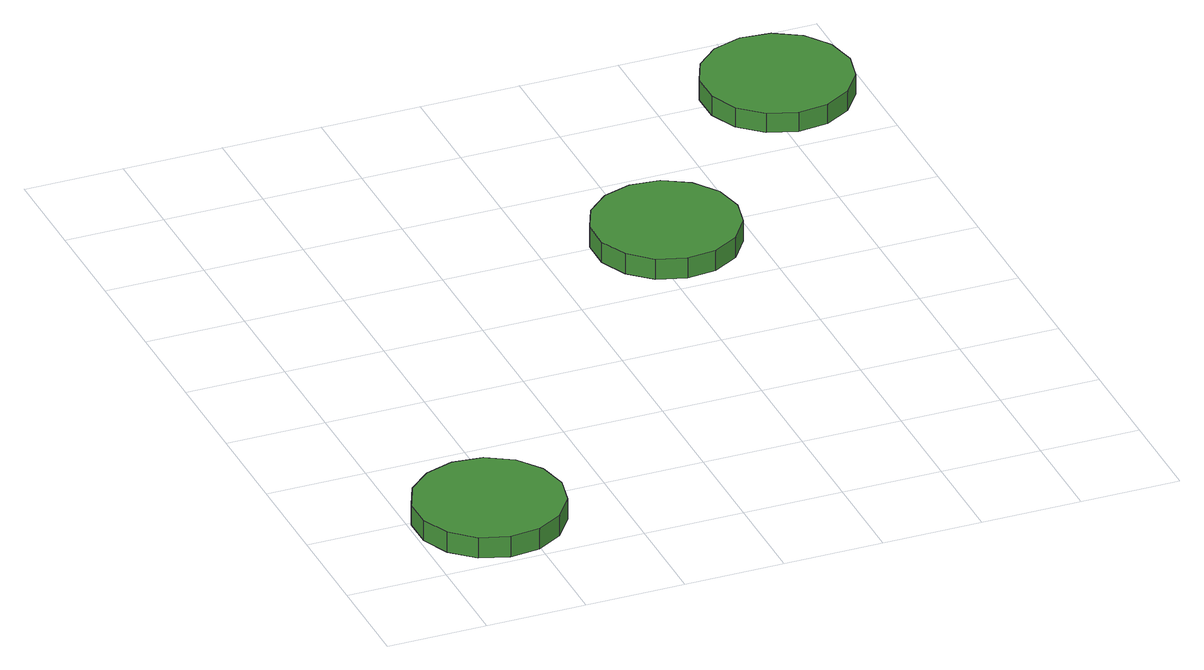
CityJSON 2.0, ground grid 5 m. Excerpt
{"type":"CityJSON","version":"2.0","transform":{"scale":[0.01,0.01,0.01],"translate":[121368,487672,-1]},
"CityObjects":{
"tree1":{"type":"SolitaryVegetationObject","attributes":{"function":"something"},"geometry":[{"type":"MultiSurface","lod":"1","boundaries":[[[0,1,2,3,4,5,6,7,8,9,10,11,12,13,14]],[[15,16,17,18,19,20,21,22,23,24,25,26,27,28,29]],[[0,29,28,1]],[[1,28,27,2]],[[2,27,26,3]],[[3,26,25,4]],[[4,25,24,5]],[[5,24,23,6]],[[6,23,22,7]],[[7,22,21,8]],[[8,21,20,9]],[[9,20,19,10]],[[10,19,18,11]],[[11,18,17,12]],[[12,17,16,13]],[[13,16,15,14]],[[14,15,29,0]]]}]},
"tree2":{"type":"SolitaryVegetationObject","attributes":{"function":"something"},"geometry":[{"type":"MultiSurface","lod":"1","boundaries":[[[30,31,32,33,34,35,36,37,38,39,40,41,42,43,44]],[[45,46,47,48,49,50,51,52,53,54,55,56,57,58,59]],[[30,59,58,31]],[[31,58,57,32]],[[32,57,56,33]],[[33,56,55,34]],[[34,55,54,35]],[[35,54,53,36]],[[36,53,52,37]],[[37,52,51,38]],[[38,51,50,39]],[[39,50,49,40]],[[40,49,48,41]],[[41,48,47,42]],[[42,47,46,43]],[[43,46,45,44]],[[44,45,59,30]]]}]},
"tree3":{"type":"SolitaryVegetationObject","attributes":{"function":"something"},"geometry":[{"type":"MultiSurface","lod":"1","boundaries":[[[60,61,62,63,64,65,66,67,68,69,70,71,72,73,74]],[[75,76,77,78,79,80,81,82,83,84,85,86,87,88,89]],[[60,89,88,61]],[[61,88,87,62]],[[62,87,86,63]],[[63,86,85,64]],[[64,85,84,65]],[[65,84,83,66]],[[66,83,82,67]],[[67,82,81,68]],[[68,81,80,69]],[[69,80,79,70]],[[70,79,78,71]],[[71,78,77,72]],[[72,77,76,73]],[[73,76,75,74]],[[74,75,89,60]]]}]}
},
"vertices":[
[749,404,189],[717,554,189],[627,678,189],[495,755,189],[342,771,189],[197,723,189],[83,621,189],[21,481,189],[21,328,189],[83,188,189],[197,85,189],[342,38,189],[495,54,189],[627,131,189],[717,255,189],[717,255,79],[627,131,79],[495,54,79],[342,38,79],[197,85,79],[83,188,79],[21,328,79],[21,481,79],[83,621,79],[197,723,79],[342,771,79],[495,755,79],[627,678,79],[717,554,79],[749,404,79],
[2466,2440,188],[2435,2587,188],[2346,2709,188],[2216,2785,188],[2066,2800,188],[1923,2754,188],[1811,2653,188],[1749,2515,188],[1749,2365,188],[1811,2227,188],[1923,2126,188],[2066,2079,188],[2216,2095,188],[2346,2171,188],[2435,2293,188],[2435,2293,79],[2346,2171,79],[2216,2095,79],[2066,2079,79],[1923,2126,79],[1811,2227,79],[1749,2365,79],[1749,2515,79],[1811,2653,79],[1923,2754,79],[2066,2800,79],[2216,2785,79],[2346,2709,79],[2435,2587,79],[2466,2440,79],
[3461,3490,182],[3429,3640,182],[3339,3765,182],[3206,3841,182],[3053,3857,182],[2907,3810,182],[2793,3707,182],[2731,3567,182],[2731,3414,182],[2793,3273,182],[2907,3171,182],[3053,3123,182],[3206,3139,182],[3339,3216,182],[3429,3340,182],[3429,3340,78],[3339,3216,78],[3206,3139,78],[3053,3123,78],[2907,3171,78],[2793,3273,78],[2731,3414,78],[2731,3567,78],[2793,3707,78],[2907,3810,78],[3053,3857,78],[3206,3841,78],[3339,3765,78],[3429,3640,78],[3461,3490,78]
]}
